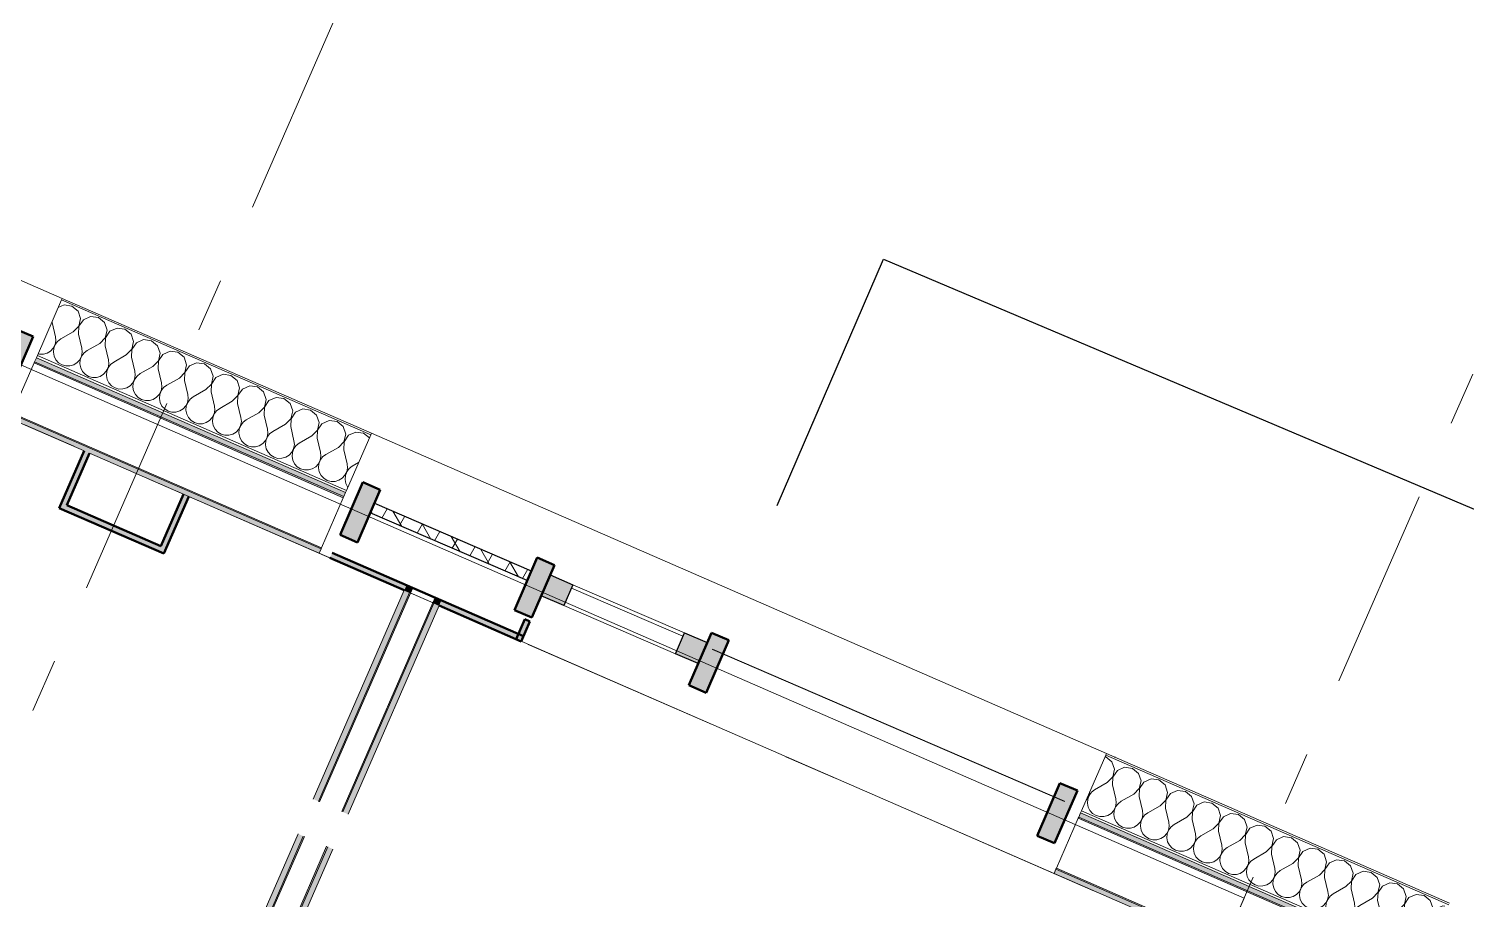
# Model space of a CAD drawing. Header units: millimetres. Extents: x -50172 to 162135, y -142603 to 4572.
# Drawn here: x 16140 to 19926, y -30338 to -28045 of the extents above; entities that cross this region are included whole.
import ezdxf
from ezdxf.enums import TextEntityAlignment as Align

# ---------------------------------------------------------------- set-up
doc = ezdxf.new("R2010")
doc.units = ezdxf.units.MM
doc.header["$MEASUREMENT"] = 0
doc.linetypes.add('Double Dashed', pattern=[1093.611073, 529.166651, -211.666656, 141.111112, -211.666656])
for name, color, linetype, lineweight in [('A-25-M_Curtain_Wall_Pen_No__85', 8, 'Continuous', 20), ('New_A-20-M_Floor_Slab_Pen_No__89', 8, 'Continuous', 20), ('New_A-25-M_Curtain_Wall_Pen_No__1', 7, 'Continuous', 13), ('New_A-25-M_Wall_Ext_Pen_No__1', 7, 'Continuous', 13), ('New_A-25-M_Wall_Int_Pen_No__1', 7, 'Continuous', 13), ('New_ArchiCAD Doors_Pen_No__1', 7, 'Continuous', 13), ('New_ArchiCAD Doors_Pen_No__87', 8, 'Continuous', 20), ('New_ArchiCAD Windows_Pen_No__83', 8, 'Continuous', 20)]:
    doc.layers.add(name, color=color, linetype=linetype, lineweight=lineweight)
for name, color, linetype, lineweight, true_color in [('A-25-M_Wall_Int_Pen_No__107', 7, 'Continuous', 15, 0xa6a6a6), ('New_A-15-MG_Structural_Grid_Phase_2_Pen_No__222', 7, 'Continuous', 13, 0x65af33), ('New_A-25-M_Curtain_Wall_Pen_No__144', 7, 'Continuous', 0, 0xc8c8c8), ('New_A-25-M_Curtain_Wall_Pen_No__165', 7, 'Continuous', 0, 0x006060), ('New_A-25-M_Curtain_Wall_Pen_No__27', 7, 'Continuous', 50, 0x2a2a2a), ('New_A-25-M_Curtain_Wall_Pen_No__43', 7, 'Continuous', 30, 0x444444), ('New_A-25-M_Wall_Ext_Pen_No__107', 7, 'Continuous', 15, 0xa6a6a6), ('New_A-25-M_Wall_Int_Pen_No__107', 7, 'Continuous', 15, 0xa6a6a6), ('New_A-25-M_Wall_Int_Pen_No__27', 7, 'Continuous', 50, 0x2a2a2a), ('New_ArchiCAD Windows_Pen_No__103', 7, 'Continuous', 15, 0xa6a6a6), ('New_ArchiCAD Windows_Pen_No__23', 7, 'Continuous', 30, 0x2a2a2a), ('New_ArchiCAD Windows_Pen_No__63', 7, 'Continuous', 20, 0x606060)]:
    doc.layers.add(name, color=color, linetype=linetype, lineweight=lineweight, true_color=true_color)
for name, color, linetype in [('New_A-15-MG_Structural_Grid_Phase_2', 7, 'Continuous'), ('New_A-20-M_Floor_Slab', 7, 'Continuous'), ('New_A-25-M_Curtain_Wall', 7, 'Continuous'), ('New_A-25-M_Wall_Ext', 7, 'Continuous'), ('New_A-25-M_Wall_Int', 7, 'Continuous'), ('New_ArchiCAD Doors', 7, 'Continuous')]:
    doc.layers.add(name, color=color, linetype=linetype)
doc.styles.add('GENERATED_STYLE_4', font='')
doc.styles.get('GENERATED_STYLE_4').set_extended_font_data('Swis721 BT')
doc.dimstyles.new('GENERATED_STYLE__1', dxfattribs={"dimtxt": 0.18, "dimasz": 273.6, "dimexe": 0.18, "dimexo": 0.0625, "dimgap": 0.09, "dimtad": 0, "dimtih": 1, "dimtoh": 1, "dimdec": 4, "dimzin": 0, "dimdsep": 46, "dimcen": 0.09, "dimadec": 0, "dimazin": 0, "dimtfac": 1, "dimtdec": 4, "dimtmove": 0, "dimatfit": 3, "dimldrblk": 'ARROWHEAD_5', "dimfxl": 1, "dimtolj": 1, "dimtzin": 0, "dimarcsym": 0})
pattern_1 = [(0, (0, 0), (0, 173.2051), [0, -100]), (0, (50, 86.6), (0, 173.2051), [0, -100])]

# ---------------------------------------------------------------- blocks, each defined once
blk = doc.blocks.new('Slab_1_1', base_point=(-21949.4, -20986.7))
at = {"layer": 'New_A-20-M_Floor_Slab_Pen_No__89', "linetype": 'Continuous', "flags": 128}
blk.add_lwpolyline([(-4347.2, -46496.1), (12486.7, -53836.5), (17939.8, -41330.7), (16985.7, -40914.7), (17767.9, -39120.8), (18360.6, -39379.3), (18576.1, -38885), (18937.5, -39042.6), (20222.1, -36096.6), (17371, -34853.4), (19341.1, -30335.3), (2041.7, -22791.9)], dxfattribs=at)
blk = doc.blocks.new('Curtain Wall_8_1')
at = {"layer": 'New_A-25-M_Curtain_Wall', "linetype": 'Continuous', "lineweight": 0, "true_color": 0x000000}
h = blk.add_hatch(dxfattribs=at)
h.set_pattern_fill('Batt_Insulation_0001', color=178, style=0, pattern_type=2)
h.set_pattern_definition([(60, (0, 0), (-43.30127, 25), []), (120, (0, 0), (43.30127, 25), [])])
h.paths.add_polyline_path([(17463.4, -29473.2), (17050.4, -29294.9), (17039.3, -29320.6), (17452.3, -29498.9)])
at = {"layer": 'New_A-25-M_Curtain_Wall_Pen_No__144', "linetype": 'Continuous'}
for points in [[(17019.7, -29239.8), (16959.9, -29378.4), (17005.8, -29398.2), (17065.6, -29259.6)], [(17524.6, -29457.7), (17478.7, -29437.9), (17418.9, -29576.5), (17464.8, -29596.3)], [(17937.8, -29636), (17878, -29774.7), (17923.9, -29794.5), (17983.7, -29655.9)], [(18856, -30032.3), (18796.1, -30170.9), (18842, -30190.8), (18901.9, -30052.1)]]:
    blk.add_hatch(color=256, dxfattribs=at).paths.add_polyline_path(points)
at = {"layer": 'New_A-25-M_Curtain_Wall_Pen_No__165', "linetype": 'Continuous', "lineweight": 0, "true_color": 0x001818}
blk.add_hatch(color=168, dxfattribs=at).paths.add_polyline_path([(17940.6, -29680.2), (18867.9, -30080.5), (18868.3, -30079.5), (17940.9, -29679.3)])
at = {"layer": 'New_ArchiCAD Windows_Pen_No__103', "linetype": 'Continuous'}
for points in [[(17513.3, -29483.9), (17573, -29509.6), (17549.2, -29564.7), (17489.5, -29538.9)], [(17902.8, -29717.3), (17843.1, -29691.5), (17866.9, -29636.4), (17926.5, -29662.2)]]:
    blk.add_hatch(color=256, dxfattribs=at).paths.add_polyline_path(points)
at = {"layer": 'New_A-25-M_Curtain_Wall_Pen_No__1', "linetype": 'Continuous'}
for p, q in [((17940.9, -29679.3), (17940.6, -29680.2)), ((17940.6, -29680.2), (18867.9, -30080.5)), ((18868.3, -30079.5), (17940.9, -29679.3)), ((18867.9, -30080.5), (18868.3, -30079.5))]:
    blk.add_line(p, q, dxfattribs=at)
at = {"layer": 'New_A-25-M_Curtain_Wall_Pen_No__27', "linetype": 'Continuous'}
for p, q in [((17019.7, -29239.8), (16959.9, -29378.4)), ((17005.8, -29398.2), (17065.6, -29259.6)), ((17065.6, -29259.6), (17019.7, -29239.8)), ((16959.9, -29378.4), (17005.8, -29398.2)), ((17478.7, -29437.9), (17418.9, -29576.5)), ((17464.8, -29596.3), (17524.6, -29457.7)), ((17524.6, -29457.7), (17478.7, -29437.9)), ((17418.9, -29576.5), (17464.8, -29596.3)), ((17937.8, -29636), (17878, -29774.7)), ((17983.7, -29655.9), (17937.8, -29636)), ((17923.9, -29794.5), (17983.7, -29655.9)), ((17878, -29774.7), (17923.9, -29794.5)), ((18856, -30032.3), (18796.1, -30170.9)), ((18842, -30190.8), (18901.9, -30052.1)), ((18901.9, -30052.1), (18856, -30032.3)), ((18796.1, -30170.9), (18842, -30190.8))]:
    blk.add_line(p, q, dxfattribs=at)
at = {"layer": 'New_A-25-M_Curtain_Wall_Pen_No__43', "linetype": 'Continuous'}
for p, q in [((17050.4, -29294.9), (17463.4, -29473.2)), ((17452.3, -29498.9), (17039.3, -29320.6))]:
    blk.add_line(p, q, dxfattribs=at)
at = {"layer": 'New_ArchiCAD Windows_Pen_No__23', "linetype": 'Continuous'}
for p, q in [((17489.5, -29538.9), (17513.3, -29483.9)), ((17513.3, -29483.9), (17573, -29509.6)), ((17573, -29509.6), (17549.2, -29564.7)), ((17549.2, -29564.7), (17489.5, -29538.9)), ((17843.1, -29691.5), (17866.9, -29636.4)), ((17866.9, -29636.4), (17926.5, -29662.2)), ((17926.5, -29662.2), (17902.8, -29717.3)), ((17902.8, -29717.3), (17843.1, -29691.5))]:
    blk.add_line(p, q, dxfattribs=at)
at = {"layer": 'New_ArchiCAD Windows_Pen_No__63', "linetype": 'Continuous'}
blk.add_line((17862.9, -29645.6), (17569, -29518.8), dxfattribs=at)
at = {"layer": 'New_ArchiCAD Windows_Pen_No__83', "linetype": 'Continuous'}
for p, q in [((17573, -29509.6), (17866.9, -29636.4)), ((17843.1, -29691.5), (17549.2, -29564.7))]:
    blk.add_line(p, q, dxfattribs=at)
blk = doc.blocks.new('Curtain Wall_9_1')
at = {"layer": 'New_A-25-M_Curtain_Wall_Pen_No__144', "linetype": 'Continuous'}
blk.add_hatch(color=256, dxfattribs=at).paths.add_polyline_path([(16105.4, -28835.9), (16045.2, -28974.4), (16091.1, -28994.3), (16151.3, -28855.8)])
at = {"layer": 'New_A-25-M_Curtain_Wall_Pen_No__27', "linetype": 'Continuous'}
for p, q in [((16151.3, -28855.8), (16105.4, -28835.9)), ((16091.1, -28994.3), (16151.3, -28855.8))]:
    blk.add_line(p, q, dxfattribs=at)
blk = doc.blocks.new('*X247')
at = {"layer": 'New_A-25-M_Wall_Ext_Pen_No__107', "linetype": 'Continuous'}
for p, q in [((18977, -29963), (18974.7, -29962.7)), ((18993, -29976.2), (18977, -29963)), ((18999.8, -29995.9), (18993, -29976.2)), ((19026.2, -29990.7), (19007.2, -29999.1)), ((19046.8, -29993.5), (19026.2, -29990.7)), ((18980.5, -30031.1), (18995.1, -30016.2)), ((18995.4, -30016.3), (18994.5, -30037.1)), ((18995.1, -30016.2), (18999.8, -29995.9)), ((19007.2, -29999.1), (18995.4, -30016.3)), ((19062.9, -30006.7), (19046.8, -29993.5)), ((19069.6, -30026.4), (19062.9, -30006.7)), ((19065, -30046.7), (19069.6, -30026.4)), ((19096, -30021.1), (19077, -30029.6)), ((19116.6, -30023.9), (19096, -30021.1)), ((19132.7, -30037.1), (19116.6, -30023.9)), ((18927.8, -30074), (18932.5, -30064.6)), ((18932.8, -30064.7), (18929.1, -30074.5)), ((18932.5, -30064.6), (18934.2, -30055.7)), ((18939.1, -30056.3), (18932.8, -30064.7)), ((18947.4, -30049.9), (18939.1, -30056.3)), ((18980.5, -30031.1), (18947.4, -30049.9)), ((18994.5, -30037.1), (19003.3, -30074.2)), ((19050.4, -30061.5), (19017.2, -30080.3)), ((19050.4, -30061.5), (19065, -30046.7)), ((19065.3, -30046.8), (19064.3, -30067.6)), ((19077, -30029.6), (19065.3, -30046.8)), ((19139.5, -30056.8), (19132.7, -30037.1)), ((19134.8, -30077.1), (19139.5, -30056.8)), ((19146.8, -30060), (19135.1, -30077.3)), ((19165.9, -30051.6), (19146.8, -30060)), ((19186.5, -30054.4), (19165.9, -30051.6)), ((19202.6, -30067.6), (19186.5, -30054.4)), ((18924.6, -30077.6), (18927.8, -30074)), ((18929.1, -30074.5), (18928.2, -30085)), ((18928.2, -30085), (18930.2, -30095.3)), ((18930.2, -30095.3), (18934.9, -30104.7)), ((18990.6, -30112.2), (18997.7, -30104.4)), ((18997.7, -30104.4), (19002.4, -30095)), ((19002.6, -30095.1), (18998.9, -30105)), ((19002.4, -30095), (19004.3, -30084.7)), ((19008.9, -30086.7), (19002.6, -30095.1)), ((19004.3, -30084.7), (19003.3, -30074.2)), ((19017.2, -30080.3), (19008.9, -30086.7)), ((19064.3, -30067.6), (19073.1, -30104.7)), ((19120.2, -30092), (19087.1, -30110.8)), ((19120.2, -30092), (19134.8, -30077.1)), ((19135.1, -30077.3), (19134.2, -30098.1)), ((19134.2, -30098.1), (19143, -30135.1)), ((19209.3, -30087.3), (19202.6, -30067.6)), ((19204.7, -30107.6), (19209.3, -30087.3)), ((19216.7, -30090.5), (19205, -30107.7)), ((19235.7, -30082), (19216.7, -30090.5)), ((19256.3, -30084.8), (19235.7, -30082)), ((19272.4, -30098), (19256.3, -30084.8)), ((19279.1, -30117.7), (19272.4, -30098)), ((18934.9, -30104.7), (18942, -30112.4)), ((18942, -30112.4), (18951, -30117.9)), ((18951, -30117.9), (18961.1, -30120.7)), ((18961.1, -30120.7), (18971.6, -30120.7)), ((18971.6, -30120.7), (18981.7, -30117.8)), ((18981.7, -30117.8), (18990.6, -30112.2)), ((18998.9, -30105), (18998, -30115.4)), ((18998, -30115.4), (19000, -30125.8)), ((19000, -30125.8), (19004.7, -30135.1)), ((19004.7, -30135.1), (19011.9, -30142.9)), ((19060.5, -30142.7), (19067.5, -30134.9)), ((19067.5, -30134.9), (19072.2, -30125.5)), ((19068.7, -30135.4), (19067.8, -30145.9)), ((19072.5, -30125.6), (19068.7, -30135.4)), ((19072.2, -30125.5), (19074.1, -30115.1)), ((19078.7, -30117.2), (19072.5, -30125.6)), ((19074.1, -30115.1), (19073.1, -30104.7)), ((19087.1, -30110.8), (19078.7, -30117.2)), ((19143.9, -30145.6), (19143, -30135.1)), ((19156.9, -30141.2), (19148.6, -30147.6)), ((19190.1, -30122.4), (19156.9, -30141.2)), ((19190.1, -30122.4), (19204.7, -30107.6)), ((19205, -30107.7), (19204, -30128.5)), ((19204, -30128.5), (19212.8, -30165.6)), ((19259.9, -30152.9), (19274.5, -30138)), ((19274.8, -30138.2), (19273.9, -30159)), ((19274.5, -30138), (19279.1, -30117.7)), ((19286.5, -30121), (19274.8, -30138.2)), ((19305.5, -30112.5), (19286.5, -30121)), ((19326.2, -30115.3), (19305.5, -30112.5)), ((19342.2, -30128.5), (19326.2, -30115.3)), ((19349, -30148.2), (19342.2, -30128.5)), ((19011.9, -30142.9), (19020.8, -30148.4)), ((19020.8, -30148.4), (19030.9, -30151.2)), ((19030.9, -30151.2), (19041.4, -30151.2)), ((19041.4, -30151.2), (19051.5, -30148.2)), ((19051.5, -30148.2), (19060.5, -30142.7)), ((19067.8, -30145.9), (19069.8, -30156.2)), ((19069.8, -30156.2), (19074.6, -30165.6)), ((19074.6, -30165.6), (19081.7, -30173.3)), ((19081.7, -30173.3), (19090.7, -30178.8)), ((19090.7, -30178.8), (19100.8, -30181.6)), ((19111.3, -30181.6), (19121.4, -30178.7)), ((19121.4, -30178.7), (19130.3, -30173.1)), ((19130.3, -30173.1), (19137.4, -30165.3)), ((19137.4, -30165.3), (19142, -30155.9)), ((19138.6, -30165.9), (19137.7, -30176.3)), ((19137.7, -30176.3), (19139.7, -30186.7)), ((19142.3, -30156.1), (19138.6, -30165.9)), ((19142, -30155.9), (19143.9, -30145.6)), ((19148.6, -30147.6), (19142.3, -30156.1)), ((19211.9, -30186.4), (19213.8, -30176)), ((19218.4, -30178.1), (19212.2, -30186.5)), ((19213.8, -30176), (19212.8, -30165.6)), ((19226.8, -30171.7), (19218.4, -30178.1)), ((19259.9, -30152.9), (19226.8, -30171.7)), ((19273.9, -30159), (19282.6, -30196)), ((19329.7, -30183.3), (19344.3, -30168.5)), ((19344.6, -30168.6), (19343.7, -30189.4)), ((19344.3, -30168.5), (19349, -30148.2)), ((19356.4, -30151.4), (19344.6, -30168.6)), ((19375.4, -30142.9), (19356.4, -30151.4)), ((19396, -30145.7), (19375.4, -30142.9)), ((19412.1, -30158.9), (19396, -30145.7)), ((19418.8, -30178.6), (19412.1, -30158.9)), ((19414.2, -30198.9), (19418.8, -30178.6)), ((19445.2, -30173.4), (19426.2, -30181.9)), ((19465.8, -30176.2), (19445.2, -30173.4)), ((19481.9, -30189.4), (19465.8, -30176.2)), ((19100.8, -30181.6), (19111.3, -30181.6)), ((19139.7, -30186.7), (19144.4, -30196.1)), ((19144.4, -30196.1), (19151.5, -30203.8)), ((19151.5, -30203.8), (19160.5, -30209.3)), ((19160.5, -30209.3), (19170.6, -30212.1)), ((19170.6, -30212.1), (19181.1, -30212.1)), ((19181.1, -30212.1), (19191.2, -30209.1)), ((19191.2, -30209.1), (19200.1, -30203.6)), ((19200.1, -30203.6), (19207.2, -30195.8)), ((19207.2, -30195.8), (19211.9, -30186.4)), ((19208.4, -30196.3), (19207.5, -30206.8)), ((19207.5, -30206.8), (19209.5, -30217.1)), ((19212.2, -30186.5), (19208.4, -30196.3)), ((19209.5, -30217.1), (19214.3, -30226.5)), ((19277, -30226.3), (19281.7, -30216.8)), ((19282, -30217), (19278.3, -30226.8)), ((19281.7, -30216.8), (19283.6, -30206.5)), ((19288.3, -30208.5), (19282, -30217)), ((19283.6, -30206.5), (19282.6, -30196)), ((19296.6, -30202.1), (19288.3, -30208.5)), ((19329.7, -30183.3), (19296.6, -30202.1)), ((19343.7, -30189.4), (19352.5, -30226.5)), ((19399.6, -30213.8), (19366.4, -30232.6)), ((19399.6, -30213.8), (19414.2, -30198.9)), ((19414.5, -30199.1), (19413.5, -30219.9)), ((19426.2, -30181.9), (19414.5, -30199.1)), ((19488.7, -30209.1), (19481.9, -30189.4)), ((19484, -30229.4), (19488.7, -30209.1)), ((19496, -30212.3), (19484.3, -30229.5)), ((19515, -30203.8), (19496, -30212.3)), ((19535.7, -30206.6), (19515, -30203.8)), ((19551.8, -30219.9), (19535.7, -30206.6)), ((19214.3, -30226.5), (19221.4, -30234.2)), ((19221.4, -30234.2), (19230.3, -30239.7)), ((19230.3, -30239.7), (19240.5, -30242.6)), ((19240.5, -30242.6), (19251, -30242.5)), ((19251, -30242.5), (19261.1, -30239.6)), ((19261.1, -30239.6), (19270, -30234)), ((19270, -30234), (19277, -30226.3)), ((19278.3, -30226.8), (19277.4, -30237.3)), ((19277.4, -30237.3), (19279.4, -30247.6)), ((19279.4, -30247.6), (19284.1, -30257)), ((19346.9, -30256.7), (19351.5, -30247.3)), ((19351.8, -30247.4), (19348.1, -30257.2)), ((19351.5, -30247.3), (19353.5, -30237)), ((19358.1, -30239), (19351.8, -30247.4)), ((19353.5, -30237), (19352.5, -30226.5)), ((19366.4, -30232.6), (19358.1, -30239)), ((19413.5, -30219.9), (19422.3, -30256.9)), ((19469.4, -30244.2), (19436.3, -30263)), ((19469.4, -30244.2), (19484, -30229.4)), ((19484.3, -30229.5), (19483.4, -30250.3)), ((19483.4, -30250.3), (19492.2, -30287.4)), ((19558.5, -30239.6), (19551.8, -30219.9)), ((19553.9, -30259.9), (19558.5, -30239.6)), ((19565.9, -30242.8), (19554.1, -30260)), ((19584.9, -30234.3), (19565.9, -30242.8)), ((19605.5, -30237.1), (19584.9, -30234.3)), ((19621.6, -30250.3), (19605.5, -30237.1)), ((19628.3, -30270), (19621.6, -30250.3)), ((19284.1, -30257), (19291.2, -30264.7)), ((19291.2, -30264.7), (19300.2, -30270.2)), ((19300.2, -30270.2), (19310.3, -30273)), ((19310.3, -30273), (19320.8, -30273)), ((19320.8, -30273), (19330.9, -30270.1)), ((19330.9, -30270.1), (19339.8, -30264.5)), ((19339.8, -30264.5), (19346.9, -30256.7)), ((19348.1, -30257.2), (19347.2, -30267.7)), ((19347.2, -30267.7), (19349.2, -30278)), ((19349.2, -30278), (19353.9, -30287.4)), ((19353.9, -30287.4), (19361.1, -30295.1)), ((19409.7, -30294.9), (19416.7, -30287.2)), ((19416.7, -30287.2), (19421.4, -30277.7)), ((19417.9, -30287.7), (19417, -30298.2)), ((19421.7, -30277.9), (19417.9, -30287.7)), ((19421.4, -30277.7), (19423.3, -30267.4)), ((19427.9, -30269.4), (19421.7, -30277.9)), ((19423.3, -30267.4), (19422.3, -30256.9)), ((19436.3, -30263), (19427.9, -30269.4)), ((19493.1, -30297.9), (19492.2, -30287.4)), ((19506.1, -30293.5), (19497.8, -30299.9)), ((19539.3, -30274.7), (19506.1, -30293.5)), ((19539.3, -30274.7), (19553.9, -30259.9)), ((19554.1, -30260), (19553.2, -30280.8)), ((19553.2, -30280.8), (19562, -30317.8)), ((19609.1, -30305.1), (19623.7, -30290.3)), ((19624, -30290.4), (19623.1, -30311.2)), ((19623.7, -30290.3), (19628.3, -30270)), ((19635.7, -30273.2), (19624, -30290.4)), ((19654.7, -30264.7), (19635.7, -30273.2)), ((19675.4, -30267.5), (19654.7, -30264.7)), ((19691.4, -30280.8), (19675.4, -30267.5)), ((19698.2, -30300.5), (19691.4, -30280.8)), ((19361.1, -30295.1), (19370, -30300.6)), ((19370, -30300.6), (19380.1, -30303.5)), ((19380.1, -30303.5), (19390.6, -30303.4)), ((19390.6, -30303.4), (19400.7, -30300.5)), ((19400.7, -30300.5), (19409.7, -30294.9)), ((19417, -30298.2), (19419, -30308.5)), ((19419, -30308.5), (19423.8, -30317.9)), ((19423.8, -30317.9), (19430.9, -30325.6)), ((19430.9, -30325.6), (19439.9, -30331.1)), ((19439.9, -30331.1), (19450, -30333.9)), ((19460.5, -30333.9), (19470.6, -30331)), ((19470.6, -30331), (19479.5, -30325.4)), ((19479.5, -30325.4), (19486.6, -30317.6)), ((19486.6, -30317.6), (19491.2, -30308.2)), ((19487.8, -30318.1), (19486.9, -30328.6)), ((19486.9, -30328.6), (19488.9, -30338.9)), ((19491.5, -30308.3), (19487.8, -30318.1)), ((19491.2, -30308.2), (19493.1, -30297.9)), ((19497.8, -30299.9), (19491.5, -30308.3)), ((19561.1, -30338.6), (19563, -30328.3)), ((19567.6, -30330.3), (19561.3, -30338.8)), ((19563, -30328.3), (19562, -30317.8)), ((19576, -30323.9), (19567.6, -30330.3)), ((19609.1, -30305.1), (19576, -30323.9)), ((19623.1, -30311.2), (19631.8, -30348.3)), ((19678.9, -30335.6), (19693.5, -30320.8)), ((19693.8, -30320.9), (19692.9, -30341.7)), ((19693.5, -30320.8), (19698.2, -30300.5)), ((19705.6, -30303.7), (19693.8, -30320.9)), ((19724.6, -30295.2), (19705.6, -30303.7)), ((19745.2, -30298), (19724.6, -30295.2)), ((19761.3, -30311.2), (19745.2, -30298)), ((19768, -30330.9), (19761.3, -30311.2)), ((19763.4, -30351.2), (19768, -30330.9)), ((19794.4, -30325.7), (19775.4, -30334.1)), ((19815, -30328.4), (19794.4, -30325.7)), ((19831.1, -30341.7), (19815, -30328.4)), ((19450, -30333.9), (19460.5, -30333.9)), ((19488.9, -30338.9), (19493.6, -30348.3)), ((19493.6, -30348.3), (19500.7, -30356)), ((19500.7, -30356), (19509.7, -30361.5)), ((19509.7, -30361.5), (19519.8, -30364.4)), ((19519.8, -30364.4), (19530.3, -30364.3)), ((19530.3, -30364.3), (19540.4, -30361.4)), ((19540.4, -30361.4), (19549.3, -30355.9)), ((19549.3, -30355.9), (19556.4, -30348.1)), ((19556.4, -30348.1), (19561.1, -30338.6)), ((19557.6, -30348.6), (19556.7, -30359.1)), ((19556.7, -30359.1), (19558.7, -30369.4)), ((19561.3, -30338.8), (19557.6, -30348.6)), ((19558.7, -30369.4), (19563.4, -30378.8)), ((19626.2, -30378.5), (19630.9, -30369.1)), ((19631.2, -30369.2), (19627.5, -30379.1)), ((19630.9, -30369.1), (19632.8, -30358.8)), ((19637.5, -30360.8), (19631.2, -30369.2)), ((19632.8, -30358.8), (19631.8, -30348.3)), ((19645.8, -30354.4), (19637.5, -30360.8)), ((19678.9, -30335.6), (19645.8, -30354.4)), ((19692.9, -30341.7), (19701.7, -30378.8)), ((19748.8, -30366), (19715.6, -30384.8)), ((19748.8, -30366), (19763.4, -30351.2)), ((19763.7, -30351.3), (19762.7, -30372.1)), ((19775.4, -30334.1), (19763.7, -30351.3)), ((19837.9, -30361.4), (19831.1, -30341.7)), ((19835.9, -30370), (19837.9, -30361.4)), ((19845.2, -30364.6), (19843.6, -30367)), ((19864.2, -30356.1), (19845.2, -30364.6)), ((19869.5, -30356.8), (19864.2, -30356.1)), ((19563.4, -30378.8), (19570.6, -30386.5)), ((19570.6, -30386.5), (19579.5, -30392)), ((19579.5, -30392), (19589.7, -30394.8)), ((19589.7, -30394.8), (19600.2, -30394.8)), ((19600.2, -30394.8), (19610.3, -30391.9)), ((19610.3, -30391.9), (19619.2, -30386.3)), ((19619.2, -30386.3), (19626.2, -30378.5)), ((19627.5, -30379.1), (19626.6, -30389.5)), ((19626.6, -30389.5), (19628.6, -30399.8)), ((19628.6, -30399.8), (19633.3, -30409.2)), ((19696.1, -30409), (19700.7, -30399.6)), ((19701, -30399.7), (19697.3, -30409.5)), ((19700.7, -30399.6), (19702.7, -30389.2)), ((19707.3, -30391.2), (19701, -30399.7)), ((19702.7, -30389.2), (19701.7, -30378.8)), ((19715.6, -30384.8), (19707.3, -30391.2)), ((19762.7, -30372.1), (19768.5, -30396.5)), ((19633.3, -30409.2), (19640.4, -30417)), ((19640.4, -30417), (19649.4, -30422.4)), ((19649.4, -30422.4), (19659.5, -30425.3)), ((19659.5, -30425.3), (19670, -30425.2)), ((19670, -30425.2), (19680.1, -30422.3)), ((19680.1, -30422.3), (19689, -30416.8)), ((19689, -30416.8), (19696.1, -30409)), ((19697.3, -30409.5), (19696.4, -30420)), ((19696.4, -30420), (19697.3, -30424.5))]:
    blk.add_line(p, q, dxfattribs=at)
blk = doc.blocks.new('*X249')
at = {"layer": 'New_A-25-M_Wall_Ext_Pen_No__107', "linetype": 'Continuous'}
for p, q in [((16232.6, -28772.5), (16217.4, -28779.3)), ((16253.2, -28775.3), (16232.6, -28772.5)), ((16269.3, -28788.5), (16253.2, -28775.3)), ((16201, -28816.9), (16200.9, -28819)), ((16276, -28808.2), (16269.3, -28788.5)), ((16271.4, -28828.5), (16276, -28808.2)), ((16283.4, -28811.5), (16271.7, -28828.7)), ((16302.4, -28803), (16283.4, -28811.5)), ((16323.1, -28805.8), (16302.4, -28803)), ((16339.1, -28819), (16323.1, -28805.8)), ((16200.9, -28819), (16209.7, -28856.1)), ((16256.8, -28843.4), (16223.7, -28862.2)), ((16256.8, -28843.4), (16271.4, -28828.5)), ((16271.7, -28828.7), (16270.8, -28849.5)), ((16270.8, -28849.5), (16279.5, -28886.5)), ((16345.9, -28838.7), (16339.1, -28819)), ((16341.2, -28859), (16345.9, -28838.7)), ((16353.2, -28841.9), (16341.5, -28859.1)), ((16372.3, -28833.4), (16353.2, -28841.9)), ((16392.9, -28836.2), (16372.3, -28833.4)), ((16409, -28849.4), (16392.9, -28836.2)), ((16415.7, -28869.1), (16409, -28849.4)), ((16197, -28894.1), (16204.1, -28886.3)), ((16204.1, -28886.3), (16208.8, -28876.9)), ((16205.3, -28886.8), (16204.4, -28897.3)), ((16209, -28877), (16205.3, -28886.8)), ((16208.8, -28876.9), (16210.7, -28866.5)), ((16215.3, -28868.6), (16209, -28877)), ((16210.7, -28866.5), (16209.7, -28856.1)), ((16223.7, -28862.2), (16215.3, -28868.6)), ((16280.5, -28897), (16279.5, -28886.5)), ((16293.5, -28892.6), (16285.2, -28899)), ((16326.6, -28873.8), (16293.5, -28892.6)), ((16326.6, -28873.8), (16341.2, -28859)), ((16341.5, -28859.1), (16340.6, -28879.9)), ((16340.6, -28879.9), (16349.4, -28917)), ((16396.5, -28904.3), (16411.1, -28889.4)), ((16411.4, -28889.6), (16410.4, -28910.4)), ((16411.1, -28889.4), (16415.7, -28869.1)), ((16423.1, -28872.4), (16411.4, -28889.6)), ((16442.1, -28863.9), (16423.1, -28872.4)), ((16462.7, -28866.7), (16442.1, -28863.9)), ((16478.8, -28879.9), (16462.7, -28866.7)), ((16485.6, -28899.6), (16478.8, -28879.9)), ((16164.1, -28901.6), (16167.5, -28902.6)), ((16167.5, -28902.6), (16178, -28902.6)), ((16178, -28902.6), (16188.1, -28899.6)), ((16188.1, -28899.6), (16197, -28894.1)), ((16204.4, -28897.3), (16206.4, -28907.6)), ((16206.4, -28907.6), (16211.1, -28917)), ((16211.1, -28917), (16218.3, -28924.7)), ((16218.3, -28924.7), (16227.2, -28930.2)), ((16227.2, -28930.2), (16237.4, -28933.1)), ((16247.9, -28933), (16258, -28930.1)), ((16258, -28930.1), (16266.9, -28924.5)), ((16266.9, -28924.5), (16273.9, -28916.8)), ((16273.9, -28916.8), (16278.6, -28907.3)), ((16275.2, -28917.3), (16274.3, -28927.8)), ((16274.3, -28927.8), (16276.3, -28938.1)), ((16278.9, -28907.5), (16275.2, -28917.3)), ((16278.6, -28907.3), (16280.5, -28897)), ((16285.2, -28899), (16278.9, -28907.5)), ((16348.4, -28937.8), (16350.4, -28927.5)), ((16355, -28929.5), (16348.7, -28937.9)), ((16350.4, -28927.5), (16349.4, -28917)), ((16363.3, -28923.1), (16355, -28929.5)), ((16396.5, -28904.3), (16363.3, -28923.1)), ((16410.4, -28910.4), (16419.2, -28947.4)), ((16466.3, -28934.7), (16480.9, -28919.9)), ((16481.2, -28920), (16480.3, -28940.8)), ((16480.9, -28919.9), (16485.6, -28899.6)), ((16492.9, -28902.8), (16481.2, -28920)), ((16511.9, -28894.3), (16492.9, -28902.8)), ((16532.6, -28897.1), (16511.9, -28894.3)), ((16548.7, -28910.4), (16532.6, -28897.1)), ((16555.4, -28930.1), (16548.7, -28910.4)), ((16550.8, -28950.4), (16555.4, -28930.1)), ((16581.8, -28924.8), (16562.8, -28933.3)), ((16602.4, -28927.6), (16581.8, -28924.8)), ((16618.5, -28940.8), (16602.4, -28927.6)), ((16237.4, -28933.1), (16247.9, -28933)), ((16276.3, -28938.1), (16281, -28947.5)), ((16281, -28947.5), (16288.1, -28955.2)), ((16288.1, -28955.2), (16297.1, -28960.7)), ((16297.1, -28960.7), (16307.2, -28963.5)), ((16307.2, -28963.5), (16317.7, -28963.5)), ((16317.7, -28963.5), (16327.8, -28960.6)), ((16327.8, -28960.6), (16336.7, -28955)), ((16336.7, -28955), (16343.8, -28947.2)), ((16343.8, -28947.2), (16348.4, -28937.8)), ((16345, -28947.7), (16344.1, -28958.2)), ((16344.1, -28958.2), (16346.1, -28968.5)), ((16348.7, -28937.9), (16345, -28947.7)), ((16346.1, -28968.5), (16350.8, -28977.9)), ((16413.6, -28977.7), (16418.3, -28968.2)), ((16418.6, -28968.4), (16414.8, -28978.2)), ((16418.3, -28968.2), (16420.2, -28957.9)), ((16424.8, -28959.9), (16418.6, -28968.4)), ((16420.2, -28957.9), (16419.2, -28947.4)), ((16433.2, -28953.5), (16424.8, -28959.9)), ((16466.3, -28934.7), (16433.2, -28953.5)), ((16480.3, -28940.8), (16489.1, -28977.9)), ((16536.2, -28965.2), (16503, -28984)), ((16536.2, -28965.2), (16550.8, -28950.4)), ((16551, -28950.5), (16550.1, -28971.3)), ((16562.8, -28933.3), (16551, -28950.5)), ((16625.2, -28960.5), (16618.5, -28940.8)), ((16620.6, -28980.8), (16625.2, -28960.5)), ((16632.6, -28963.7), (16620.9, -28980.9)), ((16651.6, -28955.2), (16632.6, -28963.7)), ((16672.3, -28958), (16651.6, -28955.2)), ((16688.3, -28971.3), (16672.3, -28958)), ((16350.8, -28977.9), (16357.9, -28985.6)), ((16357.9, -28985.6), (16366.9, -28991.1)), ((16366.9, -28991.1), (16377, -28994)), ((16377, -28994), (16387.5, -28993.9)), ((16387.5, -28993.9), (16397.6, -28991)), ((16397.6, -28991), (16406.6, -28985.4)), ((16406.6, -28985.4), (16413.6, -28977.7)), ((16414.8, -28978.2), (16413.9, -28988.7)), ((16413.9, -28988.7), (16415.9, -28999)), ((16415.9, -28999), (16420.7, -29008.4)), ((16483.5, -29008.1), (16488.1, -28998.7)), ((16488.4, -28998.8), (16484.7, -29008.6)), ((16488.1, -28998.7), (16490, -28988.4)), ((16494.7, -28990.4), (16488.4, -28998.8)), ((16490, -28988.4), (16489.1, -28977.9)), ((16503, -28984), (16494.7, -28990.4)), ((16550.1, -28971.3), (16558.9, -29008.3)), ((16606, -28995.6), (16572.9, -29014.4)), ((16606, -28995.6), (16620.6, -28980.8)), ((16620.9, -28980.9), (16620, -29001.7)), ((16620, -29001.7), (16628.7, -29038.8)), ((16695.1, -28991), (16688.3, -28971.3)), ((16690.4, -29011.3), (16695.1, -28991)), ((16702.4, -28994.2), (16690.7, -29011.4)), ((16721.5, -28985.7), (16702.4, -28994.2)), ((16742.1, -28988.5), (16721.5, -28985.7)), ((16758.2, -29001.7), (16742.1, -28988.5)), ((16764.9, -29021.4), (16758.2, -29001.7)), ((16420.7, -29008.4), (16427.8, -29016.1)), ((16427.8, -29016.1), (16436.8, -29021.6)), ((16436.8, -29021.6), (16446.9, -29024.4)), ((16446.9, -29024.4), (16457.4, -29024.4)), ((16457.4, -29024.4), (16467.5, -29021.5)), ((16467.5, -29021.5), (16476.4, -29015.9)), ((16476.4, -29015.9), (16483.5, -29008.1)), ((16484.7, -29008.6), (16483.8, -29019.1)), ((16483.8, -29019.1), (16485.8, -29029.4)), ((16485.8, -29029.4), (16490.5, -29038.8)), ((16490.5, -29038.8), (16497.6, -29046.5)), ((16546.2, -29046.4), (16553.3, -29038.6)), ((16553.3, -29038.6), (16558, -29029.1)), ((16554.5, -29039.1), (16553.6, -29049.6)), ((16558.2, -29029.3), (16554.5, -29039.1)), ((16558, -29029.1), (16559.9, -29018.8)), ((16564.5, -29020.8), (16558.2, -29029.3)), ((16559.9, -29018.8), (16558.9, -29008.3)), ((16572.9, -29014.4), (16564.5, -29020.8)), ((16629.7, -29049.3), (16628.7, -29038.8)), ((16675.8, -29026.1), (16642.7, -29044.9)), ((16675.8, -29026.1), (16690.4, -29011.3)), ((16690.7, -29011.4), (16689.8, -29032.2)), ((16689.8, -29032.2), (16698.6, -29069.3)), ((16745.7, -29056.5), (16760.3, -29041.7)), ((16760.6, -29041.8), (16759.6, -29062.6)), ((16760.3, -29041.7), (16764.9, -29021.4)), ((16772.3, -29024.6), (16760.6, -29041.8)), ((16791.3, -29016.2), (16772.3, -29024.6)), ((16811.9, -29018.9), (16791.3, -29016.2)), ((16828, -29032.2), (16811.9, -29018.9)), ((16834.8, -29051.9), (16828, -29032.2)), ((16497.6, -29046.5), (16506.6, -29052)), ((16506.6, -29052), (16516.7, -29054.9)), ((16516.7, -29054.9), (16527.2, -29054.8)), ((16527.2, -29054.8), (16537.3, -29051.9)), ((16537.3, -29051.9), (16546.2, -29046.4)), ((16553.6, -29049.6), (16555.6, -29059.9)), ((16555.6, -29059.9), (16560.3, -29069.3)), ((16560.3, -29069.3), (16567.5, -29077)), ((16567.5, -29077), (16576.4, -29082.5)), ((16607.2, -29082.4), (16616.1, -29076.8)), ((16616.1, -29076.8), (16623.1, -29069)), ((16623.1, -29069), (16627.8, -29059.6)), ((16624.4, -29069.5), (16623.5, -29080)), ((16623.5, -29080), (16625.4, -29090.3)), ((16628.1, -29059.7), (16624.4, -29069.5)), ((16627.8, -29059.6), (16629.7, -29049.3)), ((16634.4, -29051.3), (16628.1, -29059.7)), ((16642.7, -29044.9), (16634.4, -29051.3)), ((16697.6, -29090.1), (16699.6, -29079.7)), ((16704.2, -29081.7), (16697.9, -29090.2)), ((16699.6, -29079.7), (16698.6, -29069.3)), ((16712.5, -29075.3), (16704.2, -29081.7)), ((16745.7, -29056.5), (16712.5, -29075.3)), ((16759.6, -29062.6), (16768.4, -29099.7)), ((16815.5, -29087), (16830.1, -29072.2)), ((16830.4, -29072.3), (16829.5, -29093.1)), ((16830.1, -29072.2), (16834.8, -29051.9)), ((16842.1, -29055.1), (16830.4, -29072.3)), ((16861.1, -29046.6), (16842.1, -29055.1)), ((16881.8, -29049.4), (16861.1, -29046.6)), ((16897.9, -29062.6), (16881.8, -29049.4)), ((16904.6, -29082.3), (16897.9, -29062.6)), ((16931, -29077.1), (16912, -29085.5)), ((16951.6, -29079.9), (16931, -29077.1)), ((16967.7, -29093.1), (16951.6, -29079.9)), ((16576.4, -29082.5), (16586.6, -29085.3)), ((16586.6, -29085.3), (16597.1, -29085.3)), ((16597.1, -29085.3), (16607.2, -29082.4)), ((16625.4, -29090.3), (16630.2, -29099.7)), ((16630.2, -29099.7), (16637.3, -29107.5)), ((16637.3, -29107.5), (16646.3, -29112.9)), ((16646.3, -29112.9), (16656.4, -29115.8)), ((16656.4, -29115.8), (16666.9, -29115.7)), ((16666.9, -29115.7), (16677, -29112.8)), ((16677, -29112.8), (16685.9, -29107.3)), ((16685.9, -29107.3), (16693, -29099.5)), ((16693, -29099.5), (16697.6, -29090.1)), ((16694.2, -29100), (16693.3, -29110.5)), ((16693.3, -29110.5), (16695.3, -29120.8)), ((16697.9, -29090.2), (16694.2, -29100)), ((16767.5, -29120.5), (16769.4, -29110.2)), ((16774, -29112.2), (16767.8, -29120.6)), ((16769.4, -29110.2), (16768.4, -29099.7)), ((16782.4, -29105.8), (16774, -29112.2)), ((16815.5, -29087), (16782.4, -29105.8)), ((16829.5, -29093.1), (16838.2, -29130.2)), ((16885.3, -29117.5), (16852.2, -29136.3)), ((16885.3, -29117.5), (16900, -29102.6)), ((16900.2, -29102.7), (16899.3, -29123.5)), ((16900, -29102.6), (16904.6, -29082.3)), ((16912, -29085.5), (16900.2, -29102.7)), ((16974.4, -29112.8), (16967.7, -29093.1)), ((16969.8, -29133.1), (16974.4, -29112.8)), ((16981.8, -29116), (16970.1, -29133.2)), ((17000.8, -29107.5), (16981.8, -29116)), ((17021.5, -29110.3), (17000.8, -29107.5)), ((17036.8, -29122.9), (17021.5, -29110.3)), ((16695.3, -29120.8), (16700, -29130.2)), ((16700, -29130.2), (16707.1, -29137.9)), ((16707.1, -29137.9), (16716.1, -29143.4)), ((16716.1, -29143.4), (16726.2, -29146.2)), ((16726.2, -29146.2), (16736.7, -29146.2)), ((16736.7, -29146.2), (16746.8, -29143.3)), ((16746.8, -29143.3), (16755.8, -29137.7)), ((16755.8, -29137.7), (16762.8, -29129.9)), ((16762.8, -29129.9), (16767.5, -29120.5)), ((16764, -29130.5), (16763.1, -29140.9)), ((16763.1, -29140.9), (16765.1, -29151.2)), ((16767.8, -29120.6), (16764, -29130.5)), ((16765.1, -29151.2), (16769.9, -29160.6)), ((16832.7, -29160.4), (16837.3, -29151)), ((16837.6, -29151.1), (16833.9, -29160.9)), ((16837.3, -29151), (16839.2, -29140.6)), ((16843.9, -29142.6), (16837.6, -29151.1)), ((16839.2, -29140.6), (16838.2, -29130.2)), ((16852.2, -29136.3), (16843.9, -29142.6)), ((16899.3, -29123.5), (16908.1, -29160.6)), ((16955.2, -29147.9), (16922.1, -29166.7)), ((16955.2, -29147.9), (16969.8, -29133.1)), ((16970.1, -29133.2), (16969.2, -29154)), ((16969.2, -29154), (16977.9, -29191.1)), ((16769.9, -29160.6), (16777, -29168.4)), ((16777, -29168.4), (16785.9, -29173.9)), ((16785.9, -29173.9), (16796.1, -29176.7)), ((16796.1, -29176.7), (16806.6, -29176.6)), ((16806.6, -29176.6), (16816.7, -29173.7)), ((16816.7, -29173.7), (16825.6, -29168.2)), ((16825.6, -29168.2), (16832.7, -29160.4)), ((16833.9, -29160.9), (16833, -29171.4)), ((16833, -29171.4), (16835, -29181.7)), ((16835, -29181.7), (16839.7, -29191.1)), ((16839.7, -29191.1), (16846.8, -29198.8)), ((16895.4, -29198.6), (16902.5, -29190.8)), ((16902.5, -29190.8), (16907.2, -29181.4)), ((16903.7, -29191.4), (16902.8, -29201.8)), ((16907.4, -29181.5), (16903.7, -29191.4)), ((16907.2, -29181.4), (16909.1, -29171.1)), ((16913.7, -29173.1), (16907.4, -29181.5)), ((16909.1, -29171.1), (16908.1, -29160.6)), ((16922.1, -29166.7), (16913.7, -29173.1)), ((16978.9, -29201.5), (16977.9, -29191.1)), ((17008.6, -29187.7), (16991.9, -29197.2)), ((16846.8, -29198.8), (16855.8, -29204.3)), ((16855.8, -29204.3), (16865.9, -29207.1)), ((16865.9, -29207.1), (16876.4, -29207.1)), ((16876.4, -29207.1), (16886.5, -29204.2)), ((16886.5, -29204.2), (16895.4, -29198.6)), ((16902.8, -29201.8), (16904.8, -29212.2)), ((16904.8, -29212.2), (16909.5, -29221.5)), ((16909.5, -29221.5), (16916.7, -29229.3)), ((16916.7, -29229.3), (16925.6, -29234.8)), ((16956.4, -29234.6), (16965.3, -29229.1)), ((16965.3, -29229.1), (16972.3, -29221.3)), ((16972.3, -29221.3), (16977, -29211.9)), ((16973.6, -29221.8), (16972.7, -29232.3)), ((16972.7, -29232.3), (16974.6, -29242.6)), ((16977.3, -29212), (16973.6, -29221.8)), ((16977, -29211.9), (16978.9, -29201.5)), ((16983.6, -29203.6), (16977.3, -29212)), ((16991.9, -29197.2), (16983.6, -29203.6)), ((16925.6, -29234.8), (16935.8, -29237.6)), ((16935.8, -29237.6), (16946.3, -29237.5)), ((16946.3, -29237.5), (16956.4, -29234.6)), ((16974.6, -29242.6), (16979.4, -29252)), ((16979.4, -29252), (16980.2, -29252.8))]:
    blk.add_line(p, q, dxfattribs=at)
blk = doc.blocks.new('Simple Door Opening_3')
at = {"layer": 'New_ArchiCAD Doors_Pen_No__1', "linetype": 'Continuous'}
for p, q in [((-2556.1, 0), (-2556.1, -4.5)), ((-2556.1, -4.5), (-2556.1, -164.5)), ((-2556.1, -164.5), (-2556.1, -170.5)), ((-2556.1, -170.5), (-2556.1, -182.5)), ((-2556.1, -182.5), (-2556.1, -185.5)), ((-2556.1, -185.5), (-2556.1, -329.5))]:
    blk.add_line(p, q, dxfattribs=at)
at = {"layer": 'New_ArchiCAD Doors_Pen_No__87', "linetype": 'Continuous'}
blk.add_line((2556.1, 0), (-2556.1, 0), dxfattribs=at)
blk = doc.blocks.new('Simple Door Opening_4')
at = {"layer": 'New_ArchiCAD Doors_Pen_No__1', "linetype": 'Continuous'}
for p, q in [((-1056, 0), (-1056, -4.5)), ((-1056, -4.5), (-1056, -164.5)), ((1056, -4.5), (1056, 0)), ((1056, -164.5), (1056, -4.5)), ((-1056, -164.5), (-1056, -170.5)), ((-1056, -170.5), (-1056, -182.5)), ((-1056, -182.5), (-1056, -185.5)), ((-1056, -185.5), (-1056, -329.5)), ((1056, -170.5), (1056, -164.5)), ((1056, -182.5), (1056, -170.5)), ((1056, -185.5), (1056, -182.5)), ((1056, -329.5), (1056, -185.5)), ((-1056, -329.5), (-1056, -332.5)), ((-1056, -332.5), (-1056, -345)), ((1056, -332.5), (1056, -329.5)), ((1056, -345), (1056, -332.5))]:
    blk.add_line(p, q, dxfattribs=at)
at = {"layer": 'New_ArchiCAD Doors_Pen_No__87', "linetype": 'Continuous'}
for p, q in [((1056, 0), (-1056, 0)), ((-1056, -345), (1056, -345))]:
    blk.add_line(p, q, dxfattribs=at)
blk = doc.blocks.new('Wall_5_1', base_point=(22006.6, -31651.4))
at = {"layer": 'New_A-25-M_Wall_Ext_Pen_No__107', "linetype": 'Continuous'}
h = blk.add_hatch(dxfattribs=at)
h.set_pattern_fill('Plaster_0001', color=256, style=0, pattern_type=2)
h.set_pattern_definition(pattern_1)
h.paths.add_polyline_path([(17042.3, -29110.3), (16227.9, -28755.2), (16226.1, -28759.3), (17040.5, -29114.5)])
at = {"layer": 'New_A-25-M_Wall_Ext_Pen_No__107', "linetype": 'Continuous', "lineweight": 0, "true_color": 0x535353}
for points in [[(16969.4, -29277.6), (16155, -28922.5), (16153.8, -28925.2), (16968.2, -29280.4)], [(16910.6, -29412.4), (16096.2, -29057.2), (16095, -29060), (16909.4, -29415.1)], [(18905.3, -30121.8), (18904.1, -30124.5), (19661.1, -30454.6), (19662.3, -30451.9)], [(18846.6, -30256.5), (18845.4, -30259.3), (19749, -30653.3), (19750.2, -30650.6)]]:
    blk.add_hatch(color=251, dxfattribs=at).paths.add_polyline_path(points)
at = {"layer": 'New_A-25-M_Wall_Ext_Pen_No__107', "linetype": 'Continuous'}
for points in [[(16974.2, -29266.6), (16159.8, -28911.5), (16155, -28922.5), (16969.4, -29277.6)], [(16090, -29071.5), (16904.4, -29426.6), (16909.4, -29415.1), (16095, -29060)], [(18910.1, -30110.8), (18905.3, -30121.8), (19662.3, -30451.9), (19667.1, -30440.9)], [(18840.4, -30270.7), (19744, -30664.8), (19749, -30653.3), (18845.4, -30259.3)]]:
    blk.add_hatch(color=256, dxfattribs=at).paths.add_polyline_path(points)
h = blk.add_hatch(dxfattribs=at)
h.set_pattern_fill('Plaster_0001', color=256, style=0, pattern_type=2)
h.set_pattern_definition(pattern_1)
h.paths.add_polyline_path([(18978.3, -29954.5), (18976.5, -29958.6), (19880.1, -30352.7), (19881.9, -30348.5)])
at = {"layer": 'New_A-25-M_Wall_Ext_Pen_No__1', "linetype": 'Continuous'}
for p, q in [((17040.5, -29114.5), (16226.1, -28759.3)), ((16968.2, -29280.4), (16153.8, -28925.2)), ((16969.4, -29277.6), (16155, -28922.5)), ((16974.2, -29266.6), (16159.8, -28911.5)), ((16976.6, -29261.1), (16162.2, -28906)), ((16095, -29060), (16909.4, -29415.1)), ((16910.6, -29412.4), (16096.2, -29057.2)), ((19880.1, -30352.7), (18976.5, -29958.6)), ((19661.1, -30454.6), (18904.1, -30124.5)), ((19662.3, -30451.9), (18905.3, -30121.8)), ((19667.1, -30440.9), (18910.1, -30110.8)), ((19669.5, -30435.4), (18912.5, -30105.3)), ((18845.4, -30259.3), (19749, -30653.3)), ((19603.5, -30586.6), (18846.6, -30256.5))]:
    blk.add_line(p, q, dxfattribs=at)
at = {"layer": 'New_A-25-M_Wall_Ext_Pen_No__1', "linetype": 'Continuous', "flags": 128}
for points in [[(17042.3, -29110.3), (16227.9, -28755.2)], [(16090, -29071.5), (16285.7, -29156.8)], [(16299.4, -29162.8), (16547.1, -29270.8)], [(16560.9, -29276.8), (16904.4, -29426.6)], [(19881.9, -30348.5), (18978.3, -29954.5)], [(18840.4, -30270.7), (19744, -30664.8)]]:
    blk.add_lwpolyline(points, dxfattribs=at)
at = {"layer": 'New_A-25-M_Wall_Ext', "color": 250, "lineweight": 50, "true_color": 0x2a2a2a}
for name in ['*X249', '*X247']:
    blk.add_blockref(name, (0, 0), dxfattribs=at)
at = {"layer": 'New_ArchiCAD Doors', "color": 251, "linetype": 'Continuous', "lineweight": 20, "true_color": 0x606060, "xscale": -1, "zscale": 1000, "rotation": 336.4404115839876}
for name, p in [('Simple Door Opening_3', (13884.9, -27733.5)), ('Simple Door Opening_4', (18010.3, -29532.4))]:
    blk.add_blockref(name, p, dxfattribs=at)
blk = doc.blocks.new('Wall_61_1', base_point=(17128.8, -29524.4))
at = {"layer": 'A-25-M_Wall_Int_Pen_No__107', "linetype": 'Continuous'}
blk.add_hatch(color=256, dxfattribs=at).paths.add_polyline_path([(15648.2, -32957.6), (15654.2, -32943.8), (15640.4, -32937.8), (15634.4, -32951.6)])
at = {"layer": 'New_A-25-M_Wall_Int_Pen_No__107', "linetype": 'Continuous'}
for points in [[(17128.8, -29524.4), (16889, -30074.4), (16902.8, -30080.4), (17142.6, -29530.4)], [(17206.8, -29558.4), (16966.9, -30108.4), (16980.7, -30114.4), (17220.5, -29564.4)], [(15654.2, -32943.8), (16862.8, -30172.1), (16849, -30166.1), (15640.4, -32937.8)], [(16927, -30200.1), (15607.9, -33225), (15621.7, -33231), (16940.7, -30206.1)], [(15634.4, -32951.6), (15530, -33191), (15543.8, -33197), (15648.2, -32957.6)]]:
    blk.add_hatch(color=256, dxfattribs=at).paths.add_polyline_path(points)
at = {"layer": 'New_A-25-M_Wall_Int_Pen_No__107', "linetype": 'Continuous', "lineweight": 0, "true_color": 0x535353}
for points in [[(17142.6, -29530.4), (16902.8, -30080.4), (16905.5, -30081.6), (17145.3, -29531.6)], [(17204, -29557.2), (16964.2, -30107.2), (16966.9, -30108.4), (17206.8, -29558.4)], [(16862.8, -30172.1), (15543.8, -33197), (15546.5, -33198.2), (16865.5, -30173.3)], [(16924.2, -30198.9), (15605.2, -33223.8), (15607.9, -33225), (16927, -30200.1)]]:
    blk.add_hatch(color=251, dxfattribs=at).paths.add_polyline_path(points)
at = {"layer": 'New_A-25-M_Wall_Int_Pen_No__1', "linetype": 'Continuous'}
for p, q in [((17142.6, -29530.4), (16902.8, -30080.4)), ((17145.3, -29531.6), (16905.5, -30081.6)), ((17204, -29557.2), (16964.2, -30107.2)), ((17206.8, -29558.4), (16966.9, -30108.4)), ((16862.8, -30172.1), (15543.8, -33197)), ((16865.5, -30173.3), (15546.5, -33198.2)), ((16924.2, -30198.9), (15605.2, -33223.8)), ((16927, -30200.1), (15607.9, -33225))]:
    blk.add_line(p, q, dxfattribs=at)
at = {"layer": 'New_A-25-M_Wall_Int_Pen_No__1', "linetype": 'Continuous', "flags": 128}
for points in [[(17128.8, -29524.4), (16889, -30074.4)], [(16980.7, -30114.4), (17220.5, -29564.4)], [(16849, -30166.1), (15640.4, -32937.8)], [(15621.7, -33231), (16940.7, -30206.1)], [(15634.4, -32951.6), (15530, -33191)]]:
    blk.add_lwpolyline(points, dxfattribs=at)
blk = doc.blocks.new('Wall_181_1', base_point=(16225.8, -29294))
at = {"layer": 'New_A-25-M_Wall_Int_Pen_No__107', "linetype": 'Continuous'}
blk.add_hatch(color=256, dxfattribs=at).paths.add_polyline_path([(16219.8, -29307.7), (16495.1, -29427.7), (16487.3, -29408), (16239.6, -29300)])
at = {"layer": 'New_A-25-M_Wall_Int_Pen_No__27', "linetype": 'Continuous', "flags": 128}
for points in [[(16219.8, -29307.7), (16495.1, -29427.7)], [(16487.3, -29408), (16239.6, -29300)]]:
    blk.add_lwpolyline(points, dxfattribs=at)
blk = doc.blocks.new('Wall_182_1', base_point=(16487.3, -29408))
at = {"layer": 'New_A-25-M_Wall_Int_Pen_No__107', "linetype": 'Continuous'}
blk.add_hatch(color=256, dxfattribs=at).paths.add_polyline_path([(16495.1, -29427.7), (16560.9, -29276.8), (16547.1, -29270.8), (16487.3, -29408)])
at = {"layer": 'New_A-25-M_Wall_Int_Pen_No__27', "linetype": 'Continuous', "flags": 128}
for points in [[(16547.1, -29270.8), (16487.3, -29408)], [(16495.1, -29427.7), (16560.9, -29276.8)]]:
    blk.add_lwpolyline(points, dxfattribs=at)
blk = doc.blocks.new('Wall_183_1', base_point=(16225.8, -29294))
at = {"layer": 'New_A-25-M_Wall_Int_Pen_No__107', "linetype": 'Continuous'}
blk.add_hatch(color=256, dxfattribs=at).paths.add_polyline_path([(16239.6, -29300), (16299.4, -29162.8), (16285.7, -29156.8), (16219.8, -29307.7)])
at = {"layer": 'New_A-25-M_Wall_Int_Pen_No__27', "linetype": 'Continuous', "flags": 128}
for points in [[(16285.7, -29156.8), (16219.8, -29307.7)], [(16239.6, -29300), (16299.4, -29162.8)]]:
    blk.add_lwpolyline(points, dxfattribs=at)
blk = doc.blocks.new('Wall_193_1', base_point=(16933, -29439.1))
at = {"layer": 'New_A-25-M_Wall_Int_Pen_No__107', "linetype": 'Continuous'}
for points in [[(17134.8, -29510.7), (16939, -29425.3), (16933, -29439.1), (17128.8, -29524.4)], [(17128.8, -29524.4), (17142.6, -29530.4), (17148.6, -29516.7), (17134.8, -29510.7)], [(17206.8, -29558.4), (17220.5, -29564.4), (17226.5, -29550.7), (17212.7, -29544.7)], [(17220.5, -29564.4), (17437.1, -29658.9), (17443.1, -29645.1), (17226.5, -29550.7)]]:
    blk.add_hatch(color=256, dxfattribs=at).paths.add_polyline_path(points)
at = {"layer": 'New_A-25-M_Wall_Int_Pen_No__107', "linetype": 'Continuous', "lineweight": 0, "true_color": 0x535353}
for points in [[(17142.6, -29530.4), (17145.3, -29531.6), (17151.3, -29517.9), (17148.6, -29516.7)], [(17204, -29557.2), (17206.8, -29558.4), (17212.7, -29544.7), (17210, -29543.5)]]:
    blk.add_hatch(color=251, dxfattribs=at).paths.add_polyline_path(points)
at = {"layer": 'New_A-25-M_Wall_Int_Pen_No__1', "linetype": 'Continuous'}
for p, q in [((17148.6, -29516.7), (17142.6, -29530.4)), ((17145.3, -29531.6), (17151.3, -29517.9)), ((17204, -29557.2), (17210, -29543.5)), ((17206.8, -29558.4), (17212.7, -29544.7))]:
    blk.add_line(p, q, dxfattribs=at)
at = {"layer": 'New_A-25-M_Wall_Int_Pen_No__27', "linetype": 'Continuous', "flags": 128}
for points in [[(16933, -29439.1), (17128.8, -29524.4)], [(17443.1, -29645.1), (16939, -29425.3)], [(17220.5, -29564.4), (17437.1, -29658.9)]]:
    blk.add_lwpolyline(points, dxfattribs=at)
blk = doc.blocks.new('Wall_194_1', base_point=(17437.1, -29658.9))
at = {"layer": 'New_A-25-M_Wall_Int_Pen_No__107', "linetype": 'Continuous'}
blk.add_hatch(color=256, dxfattribs=at).paths.add_polyline_path([(17437.1, -29658.9), (17459.8, -29606.7), (17446.1, -29600.7), (17423.4, -29652.9)])
at = {"layer": 'New_A-25-M_Wall_Int_Pen_No__27', "linetype": 'Continuous', "flags": 128}
for points in [[(17446.1, -29600.7), (17423.4, -29652.9)], [(17437.1, -29658.9), (17459.8, -29606.7)], [(17459.8, -29606.7), (17446.1, -29600.7)]]:
    blk.add_lwpolyline(points, dxfattribs=at)
blk = doc.blocks.new('ARROWHEAD_5')
at = {"color": 0, "linetype": 'Continuous', "lineweight": 0}
blk.add_line((0, 0), (-1, 0), dxfattribs=at)
blk.add_solid([(-1, 0.2679), (0, 0), (-1, -0.2679), (-1, 0.2679)], dxfattribs=at)
blk = doc.blocks.new('Standard grid marker_32')
at = {"layer": 'New_A-15-MG_Structural_Grid_Phase_2_Pen_No__222', "linetype": 'Double Dashed'}
blk.add_line((20268.4, 0), (27450.4, 0), dxfattribs=at)
at = {"layer": 'New_A-15-MG_Structural_Grid_Phase_2_Pen_No__222', "style": 'GENERATED_STYLE_4'}
for tag, p in [('AC_MarkerText_1_0', (-500, 36.5)), ('AC_MarkerText_1_1', (27950.4, 36.5))]:
    blk.add_attdef(tag, text='', height=350, rotation=270, dxfattribs=at).set_placement(p, align=Align.MIDDLE_CENTER)
blk = doc.blocks.new('Standard grid marker_35')
at = {"layer": 'New_A-15-MG_Structural_Grid_Phase_2_Pen_No__222', "linetype": 'Double Dashed'}
blk.add_line((1000, 0), (47486.2, 0), dxfattribs=at)
at = {"layer": 'New_A-15-MG_Structural_Grid_Phase_2_Pen_No__222', "style": 'GENERATED_STYLE_4'}
for tag, p in [('AC_MarkerText_1_0', (-500, 43.3)), ('AC_MarkerText_1_1', (48986.2, 43.3))]:
    blk.add_attdef(tag, text='', height=350, rotation=180, dxfattribs=at).set_placement(p, align=Align.MIDDLE_CENTER)

msp = doc.modelspace()

# ---------------------------------------------------------------- block references
at = {"layer": 'New_A-15-MG_Structural_Grid_Phase_2', "color": 8, "linetype": 'Continuous', "lineweight": 15, "zscale": 1000}
for name, p, rotation in [('Standard grid marker_35', (26876.4, -33774.9), 156.4404115839929), ('Standard grid marker_32', (6441.9, -52106.2), 66.44041158399293), ('Standard grid marker_32', (9303.8, -53354.1), 66.44041158399293)]:
    msp.add_blockref(name, p, dxfattribs=dict(at, rotation=rotation))
at = {"layer": 'New_A-20-M_Floor_Slab', "color": 8, "linetype": 'Continuous', "lineweight": 20}
msp.add_blockref('Slab_1_1', (-21949.4, -20986.7), dxfattribs=at)
at = {"layer": 'New_A-25-M_Curtain_Wall', "linetype": 'Continuous', "lineweight": 0}
for name in ['Curtain Wall_9_1', 'Curtain Wall_8_1']:
    msp.add_blockref(name, (0, 0), dxfattribs=at)
at = {"layer": 'New_A-25-M_Wall_Ext', "color": 250, "lineweight": 50, "true_color": 0x2a2a2a}
msp.add_blockref('Wall_5_1', (22006.6, -31651.4), dxfattribs=at)
at = {"layer": 'New_A-25-M_Wall_Int', "color": 250, "lineweight": 50, "true_color": 0x2a2a2a}
for name, p in [('Wall_183_1', (16225.8, -29294)), ('Wall_182_1', (16487.3, -29408)), ('Wall_181_1', (16225.8, -29294)), ('Wall_193_1', (16933, -29439.1)), ('Wall_61_1', (17128.8, -29524.4)), ('Wall_194_1', (17437.1, -29658.9))]:
    msp.add_blockref(name, p, dxfattribs=at)

# ---------------------------------------------------------------- leaders
at = {"layer": 'A-25-M_Curtain_Wall_Pen_No__85', "linetype": 'Continuous', "annotation_type": 0, "has_hookline": 1, "hookline_direction": 0, "text_width": 1535.7, "horizontal_direction": (0.917019, -0.398843, 0)}
msp.add_leader([(18111.1, -29301.1), (18391.3, -28651.9), (20131.8, -29388.6)], dimstyle='GENERATED_STYLE__1', dxfattribs=at)

doc.saveas('drawing.dxf')
